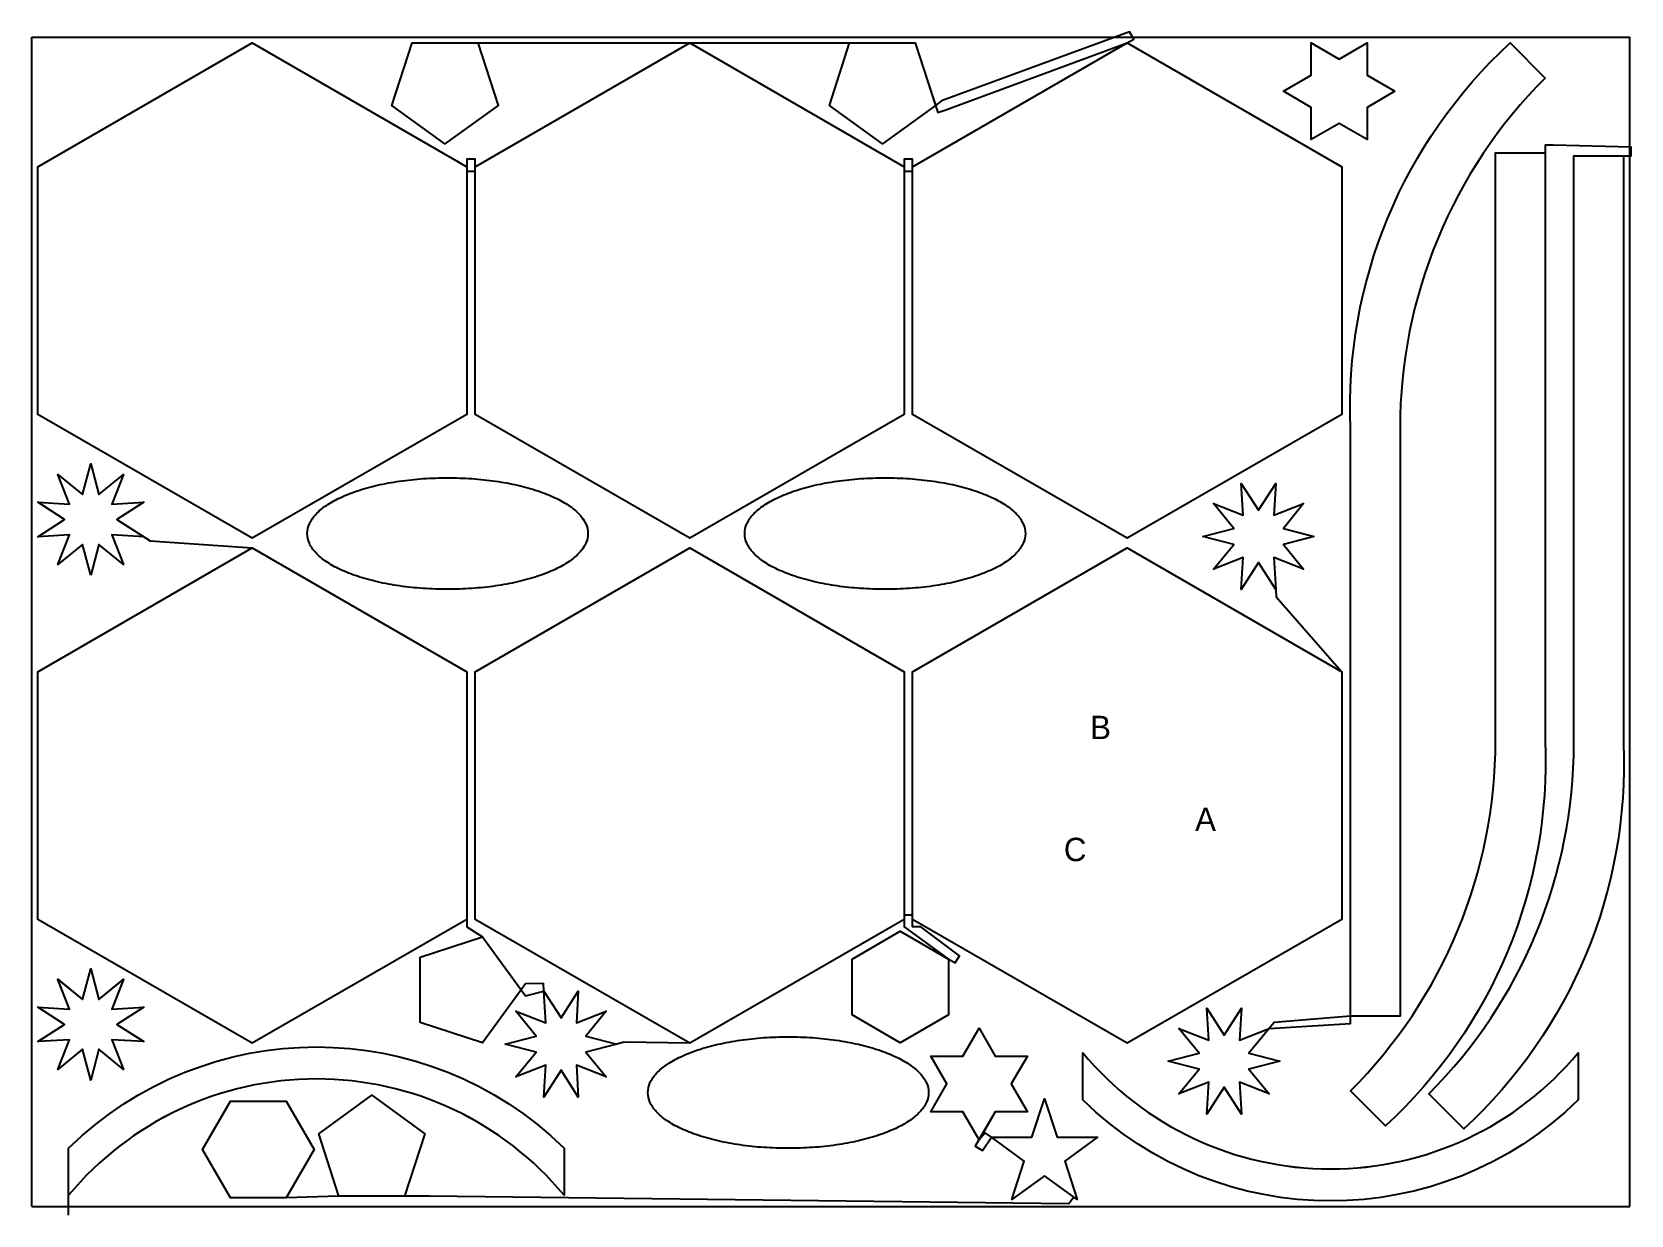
# Model space of a CAD drawing. Extents: x 0 to 2802, y -15 to 2059.
import ezdxf

# ---------------------------------------------------------------- set-up
doc = ezdxf.new("R2010")
doc.units = 0
doc.header["$LTSCALE"] = 41
doc.styles.get("Standard").update_dxf_attribs({"font": 'txt', "height": 1})

msp = doc.modelspace()

# ---------------------------------------------------------------- linework, layer by layer
at = {"layer": 'BORDER_D0_T132.1_RK1_A0_W0_EM1'}
for points in [[(10, 1388.85), (10, 1822.95), (385.94, 2040), (761.88, 1822.95), (761.88, 1815.6), (776.58, 1815.6), (776.58, 1822.95), (1152.53, 2040), (1528.47, 1822.95), (1528.47, 1815.6), (1543.17, 1815.6), (1543.17, 1822.95), (1919.11, 2040), (1930.57, 2046.61), (1923.22, 2059.34), (1593.95, 1938.5), (1583.25, 1930.72), (1490.29, 1863.19), (1397.34, 1930.72), (1432.84, 2040)], [(781.14, 2040), (816.64, 1930.72), (723.69, 1863.19), (630.73, 1930.72), (666.24, 2040), (1547.74, 2040), (1587.34, 1918.14), (1601.32, 1922.68), (1919.11, 2040), (2295.05, 1822.95), (2295.05, 1388.85), (1919.11, 1171.8), (1543.17, 1388.85), (1543.17, 1836.18), (1528.47, 1836.18), (1528.47, 1388.85), (1152.53, 1171.8), (776.58, 1388.85), (776.58, 1836.18), (761.88, 1836.18), (761.88, 1388.85), (385.94, 1171.8), (10, 1388.85)], [(102.96, 1106.88), (88.8, 1161.06), (45.51, 1125.55), (65.9, 1177.7), (10, 1174.42), (57.16, 1204.62), (10, 1234.82), (65.9, 1231.54), (45.51, 1283.69), (88.8, 1248.18), (102.96, 1302.36), (117.11, 1248.18), (160.41, 1283.69), (140.01, 1231.54), (195.91, 1234.82), (148.76, 1204.62), (207.05, 1167.28), (385.94, 1154.83), (761.88, 937.78), (761.88, 490.45), (789.66, 472.96), (864.98, 369.3), (896.98, 377.96), (927.18, 330.8), (957.39, 377.96), (954.1, 322.05), (1006.26, 342.45), (970.74, 299.15), (1024.92, 285)], [(2179.58, 1082.04), (2149.38, 1129.2), (2119.18, 1082.04), (2122.46, 1137.95), (2070.3, 1117.55), (2105.82, 1160.85), (2051.64, 1175), (2105.82, 1189.15), (2070.3, 1232.45), (2122.46, 1212.05), (2119.18, 1267.96), (2149.38, 1220.8), (2179.58, 1267.96), (2176.3, 1212.05), (2228.45, 1232.45), (2192.94, 1189.15), (2247.12, 1175)], [(195.91, 1174.42), (140.01, 1177.7), (160.41, 1125.55), (117.11, 1161.06), (102.96, 1106.88)], [(761.88, 503.68), (385.94, 286.63), (10, 503.68), (10, 937.78), (385.94, 1154.83)], [(2247.12, 1175), (2192.94, 1160.85), (2228.45, 1117.55), (2176.3, 1137.95), (2179.58, 1082.04), (2180.36, 1068.84), (2295.05, 937.78), (2295.05, 503.68), (1919.11, 286.63), (1543.17, 503.68), (1543.17, 511.03), (1528.47, 511.03), (1528.47, 503.68), (1152.53, 286.63), (1037.72, 288.34), (1024.92, 285), (970.74, 270.85), (1006.26, 227.55), (954.1, 247.95), (957.39, 192.04), (927.18, 239.2), (896.98, 192.04), (900.26, 247.95), (848.11, 227.55), (883.62, 270.85), (829.44, 285), (883.62, 299.15), (848.11, 342.45), (900.26, 322.05), (896.98, 377.96), (896.2, 391.16), (864.98, 390.7), (857.2, 380), (789.66, 287.04), (680.39, 322.55), (680.39, 437.45), (789.66, 472.96)], [(1152.53, 286.63), (776.58, 503.68), (776.58, 937.78), (1152.53, 1154.83), (1528.47, 937.78), (1528.47, 490.45), (1606.3, 433.87), (1606.3, 336.13), (1521.65, 287.26), (1437.01, 336.13), (1437.01, 433.87), (1521.65, 482.74), (1617.76, 427.26), (1625.1, 439.99), (1557.87, 490.45), (1543.17, 490.45), (1543.17, 937.78), (1919.11, 1154.83), (2295.05, 937.78)], [(160.41, 240.37), (117.11, 275.88), (102.96, 221.7), (88.8, 275.88), (45.51, 240.37), (65.9, 292.52), (10, 289.24), (57.16, 319.44), (10, 349.64), (65.9, 346.36), (45.51, 398.51), (88.8, 363), (102.96, 417.18), (117.11, 363), (160.41, 398.51), (140.01, 346.36), (195.91, 349.64), (148.76, 319.44), (195.91, 289.24)], [(1831.72, 12.31), (1774.27, 54.05), (1716.82, 12.31), (1738.76, 79.84), (1681.31, 121.58), (1670.61, 129.36), (1659.68, 117.31), (1631.46, 166.18), (1575.03, 166.18), (1603.25, 215.05), (1575.03, 263.92), (1631.46, 263.92), (1659.68, 312.79), (1687.89, 263.92), (1744.32, 263.92), (1716.11, 215.05), (1744.32, 166.18)], [(2397.33, 334.1), (2310.51, 334.1), (2176.51, 322.68), (2168.12, 312.45), (2132.6, 269.15), (2186.78, 255), (2132.6, 240.85), (2168.12, 197.55)], [(195.91, 289.24), (140.01, 292.52), (160.41, 240.37)], [(1744.32, 166.18), (1687.89, 166.18), (1653.06, 105.85), (1665.79, 98.5), (1681.31, 121.58), (1752.33, 121.58), (1774.27, 189.12), (1796.21, 121.58), (1867.23, 121.58), (1809.78, 79.84), (1831.72, 12.31), (1825.77, 16.63), (1817.13, 4.74), (696.88, 18.37), (537.88, 18.37), (445.48, 15.35), (347.74, 15.35), (298.87, 100)], [(298.87, 100), (347.74, 184.65), (445.48, 184.65), (494.35, 100), (445.48, 15.35)], [(537.88, 18.37), (502.38, 127.65), (595.33, 195.18), (688.29, 127.65), (652.78, 18.37)]]:
    msp.add_lwpolyline(points, dxfattribs=at)
for points in [[(2168.12, 197.55), (2115.96, 217.95), (2119.25, 162.04), (2089.04, 209.2), (2058.84, 162.04), (2062.12, 217.95), (2009.97, 197.55), (2045.49, 240.85), (1991.3, 255), (2045.49, 269.15), (2009.97, 312.45), (2062.12, 292.05), (2058.84, 347.96), (2089.04, 300.8), (2119.25, 347.96), (2115.96, 292.05), (2168.12, 312.45), (2310.51, 320.87), (2310.51, 1364.7, -0.220731), (2590.23, 2040), (2651.62, 1978.61, 0.198913), (2397.33, 1364.7), (2397.33, 334.1)], [(2702.05, 1842.44), (2802.1, 1842.44), (2802.1, 1857.14), (2666.28, 1860.82), (2651.58, 1860.82), (2651.58, 816.99, -0.220731), (2371.86, 141.69), (2310.47, 203.08, 0.198912), (2564.76, 816.99), (2564.76, 1847.59), (2651.58, 1847.59)], [(2788.87, 1842.44), (2788.87, 811.84, -0.220731), (2509.15, 136.54), (2447.76, 197.93, 0.198912), (2702.05, 811.84), (2702.05, 1842.44)], [(64.27, -14.7), (64.27, 20.11), (64.27, 102.71, -0.408152), (932.47, 102.71), (932.47, 20.11, 0.469338), (64.27, 20.11)]]:
    msp.add_lwpolyline(points, format="xyb", dxfattribs=at)
msp.add_lwpolyline([(2388.35, 1955.35), (2339.48, 1927.14), (2339.48, 1870.71), (2290.61, 1898.93), (2241.74, 1870.71), (2241.74, 1927.14), (2192.87, 1955.35), (2241.74, 1983.57), (2241.74, 2040), (2290.61, 2011.79), (2339.48, 2040), (2339.48, 1983.57), (2388.35, 1955.35)], close=True, dxfattribs=at)
for points in [[(959.37, 1146.57, -0.056346), (941.25, 1131.13, -0.039879), (916.66, 1117.17, -0.02994), (886.35, 1105.13, -0.023968), (851.23, 1095.35, -0.020393), (812.38, 1088.15, -0.01836), (770.97, 1083.74, -0.017435), (728.26, 1082.26, -0.017435), (685.56, 1083.74, -0.01836), (644.15, 1088.15, -0.020393), (605.29, 1095.35, -0.023968), (570.18, 1105.13, -0.02994), (539.86, 1117.17, -0.039878), (515.27, 1131.13, -0.056346), (497.16, 1146.57, -0.081332), (486.06, 1163.03, -0.106579), (482.32, 1180, -0.106579), (486.06, 1196.97, -0.081332), (497.16, 1213.43, -0.056346), (515.27, 1228.87, -0.039878), (539.86, 1242.83, -0.02994), (570.18, 1254.87, -0.023968), (605.29, 1264.65, -0.020393), (644.15, 1271.85, -0.01836), (685.56, 1276.26, -0.017435), (728.26, 1277.74, -0.017435), (770.97, 1276.26, -0.01836), (812.38, 1271.85, -0.020393), (851.23, 1264.65, -0.023968), (886.35, 1254.87, -0.02994), (916.66, 1242.83, -0.039878), (941.25, 1228.87, -0.056346), (959.37, 1213.43, -0.081333), (970.47, 1196.97, -0.106579), (974.2, 1180, -0.106579), (970.47, 1163.03, -0.081333), (959.37, 1146.57)], [(1248.89, 1180, -0.106579), (1252.62, 1196.97, -0.081333), (1263.72, 1213.43, -0.056347), (1281.84, 1228.87, -0.039878), (1306.43, 1242.83, -0.02994), (1336.74, 1254.87, -0.023968), (1371.86, 1264.65, -0.020393), (1410.71, 1271.85, -0.01836), (1452.12, 1276.26, -0.017435), (1494.83, 1277.74, -0.017435), (1537.53, 1276.26, -0.01836), (1578.94, 1271.85, -0.020393), (1617.8, 1264.65, -0.023968), (1652.91, 1254.87, -0.02994), (1683.23, 1242.83, -0.039878), (1707.82, 1228.87, -0.056346), (1725.93, 1213.43, -0.081333), (1737.03, 1196.97, -0.106579), (1740.77, 1180, -0.106579), (1737.03, 1163.03, -0.081333), (1725.93, 1146.57, -0.056346), (1707.82, 1131.13, -0.039878), (1683.23, 1117.17, -0.02994), (1652.91, 1105.13, -0.023968), (1617.8, 1095.35, -0.020393), (1578.94, 1088.15, -0.01836), (1537.53, 1083.74, -0.017435), (1494.83, 1082.26, -0.017435), (1452.12, 1083.74, -0.01836), (1410.71, 1088.15, -0.020393), (1371.86, 1095.35, -0.023968), (1336.74, 1105.13, -0.02994), (1306.43, 1117.17, -0.039878), (1281.84, 1131.13, -0.056347), (1263.72, 1146.57, -0.081333), (1252.62, 1163.03, -0.106579), (1248.89, 1180)], [(1367.9, 296.26, -0.01836), (1409.31, 291.85, -0.020393), (1448.17, 284.64, -0.023968), (1483.28, 274.87, -0.029939), (1513.6, 262.83, -0.039879), (1538.19, 248.87, -0.056346), (1556.3, 233.43, -0.081333), (1567.4, 216.97, -0.106579), (1571.14, 200, -0.106579), (1567.4, 183.03, -0.081333), (1556.3, 166.57, -0.056346), (1538.19, 151.13, -0.039878), (1513.6, 137.17, -0.02994), (1483.28, 125.13, -0.023968), (1448.17, 115.36, -0.020393), (1409.31, 108.15, -0.01836), (1367.9, 103.75, -0.017435), (1325.19, 102.26, -0.017435), (1282.49, 103.75, -0.01836), (1241.08, 108.15, -0.020393), (1202.22, 115.36, -0.023968), (1167.11, 125.13, -0.02994), (1136.79, 137.17, -0.039878), (1112.2, 151.13, -0.056346), (1094.09, 166.57, -0.081333), (1082.99, 183.03, -0.106579), (1079.26, 200, -0.106579), (1082.99, 216.97, -0.081333), (1094.09, 233.43, -0.056346), (1112.2, 248.87, -0.039878), (1136.79, 262.83, -0.02994), (1167.11, 274.87, -0.023968), (1202.22, 284.64, -0.020393), (1241.08, 291.85, -0.01836), (1282.49, 296.26, -0.017435), (1325.19, 297.74, -0.017435), (1367.9, 296.26)], [(2709.69, 269.78), (2709.69, 187.18, -0.408153), (1841.49, 187.18), (1841.49, 269.78, 0.469338), (2709.69, 269.78)]]:
    msp.add_lwpolyline(points, format="xyb", close=True, dxfattribs=at)
at = {"layer": 'BORDER_D0_T132_RK1_A0_W0_EM1_RI1_ID0001'}
for points in [[(102.97, 1106.89), (88.81, 1161.06), (45.52, 1125.56), (65.91, 1177.7), (10.01, 1174.42), (57.17, 1204.63), (10.01, 1234.82), (65.91, 1231.55), (45.52, 1283.69), (88.81, 1248.18), (102.97, 1302.37), (117.12, 1248.18), (160.42, 1283.69), (140.02, 1231.55), (195.92, 1234.82), (148.77, 1204.63), (195.92, 1174.42), (140.02, 1177.7), (160.42, 1125.56), (117.12, 1161.06), (102.97, 1106.89)], [(2247.12, 1175), (2192.94, 1160.84), (2228.45, 1117.55), (2176.3, 1137.94), (2179.58, 1082.04), (2149.38, 1129.2), (2119.18, 1082.04), (2122.46, 1137.94), (2070.31, 1117.55), (2105.82, 1160.84), (2051.64, 1175), (2105.82, 1189.15), (2070.31, 1232.45), (2122.46, 1212.05), (2119.18, 1267.95), (2149.38, 1220.8), (2179.58, 1267.95), (2176.3, 1212.05), (2228.45, 1232.45), (2192.94, 1189.15), (2247.12, 1175)], [(102.97, 221.7), (88.81, 275.87), (45.52, 240.37), (65.91, 292.51), (10.01, 289.23), (57.17, 319.44), (10.01, 349.63), (65.91, 346.36), (45.52, 398.5), (88.81, 362.99), (102.97, 417.18), (117.12, 362.99), (160.42, 398.5), (140.02, 346.36), (195.92, 349.63), (148.77, 319.44), (195.92, 289.23), (140.02, 292.51), (160.42, 240.37), (117.12, 275.87), (102.97, 221.7)], [(1024.92, 285.01), (970.74, 270.85), (1006.25, 227.56), (954.1, 247.95), (957.38, 192.05), (927.18, 239.21), (896.98, 192.05), (900.26, 247.95), (848.11, 227.56), (883.62, 270.85), (829.44, 285.01), (883.62, 299.16), (848.11, 342.46), (900.26, 322.06), (896.98, 377.96), (927.18, 330.81), (957.38, 377.96), (954.1, 322.06), (1006.25, 342.46), (970.74, 299.16), (1024.92, 285.01)], [(2186.78, 255.01), (2132.6, 240.85), (2168.11, 197.56), (2115.96, 217.95), (2119.24, 162.05), (2089.04, 209.21), (2058.84, 162.05), (2062.12, 217.95), (2009.97, 197.56), (2045.48, 240.85), (1991.3, 255.01), (2045.48, 269.16), (2009.97, 312.46), (2062.12, 292.06), (2058.84, 347.96), (2089.04, 300.81), (2119.24, 347.96), (2115.96, 292.06), (2168.11, 312.46), (2132.6, 269.16), (2186.78, 255.01)]]:
    msp.add_lwpolyline(points, close=True, dxfattribs=at)
at = {"layer": 'BORDER_D0_T132_RK1_A0_W0_EM1_RI1_ID0007'}
msp.add_lwpolyline([(1774.26, 189.12), (1796.21, 121.59), (1867.22, 121.59), (1809.77, 79.85), (1831.71, 12.31), (1774.26, 54.05), (1716.81, 12.31), (1738.76, 79.85), (1681.31, 121.59), (1752.32, 121.59), (1774.26, 189.12)], close=True, dxfattribs=at)
at = {"layer": 'BORDER_D0_T132_RK1_A0_W0_EM1_RI1_ID0011'}
for points in [[(2388.35, 1955.35), (2339.48, 1927.14), (2339.48, 1870.71), (2290.61, 1898.93), (2241.74, 1870.71), (2241.74, 1927.14), (2192.87, 1955.35), (2241.74, 1983.57), (2241.74, 2040), (2290.61, 2011.79), (2339.48, 2040), (2339.48, 1983.57), (2388.35, 1955.35)], [(1659.68, 117.31), (1631.47, 166.18), (1575.04, 166.18), (1603.26, 215.05), (1575.04, 263.92), (1631.47, 263.92), (1659.68, 312.79), (1687.9, 263.92), (1744.32, 263.92), (1716.12, 215.05), (1744.32, 166.18), (1687.9, 166.18), (1659.68, 117.31)]]:
    msp.add_lwpolyline(points, close=True, dxfattribs=at)
at = {"layer": 'BORDER_D0_T132_RK1_A0_W0_EM1_RI1_ID0014'}
for points in [[(64.27, 61.4), (64.27, 102.71, -0.408153), (932.47, 102.71), (932.47, 20.1, 0.469338), (64.27, 20.1), (64.27, 61.4)], [(2709.69, 228.49), (2709.69, 187.18, -0.408153), (1841.49, 187.18), (1841.49, 269.79, 0.469337), (2709.69, 269.79), (2709.69, 228.49)]]:
    msp.add_lwpolyline(points, format="xyb", close=True, dxfattribs=at)
at = {"layer": 'BORDER_D0_T132_RK1_A0_W0_EM1_RI1_ID0018'}
for points in [[(974.2, 1180, -0.106572), (970.46, 1163.03, -0.08133), (959.37, 1146.57, -0.056348), (941.25, 1131.13, -0.039882), (916.66, 1117.17, -0.029934), (886.35, 1105.13, -0.02397), (851.23, 1095.36, -0.020392), (812.38, 1088.15, -0.01836), (770.97, 1083.75, -0.017437), (728.26, 1082.26, -0.017437), (685.55, 1083.75, -0.01836), (644.14, 1088.15, -0.020392), (605.29, 1095.36, -0.02397), (570.17, 1105.13, -0.029934), (539.86, 1117.17, -0.039882), (515.27, 1131.13, -0.056348), (497.15, 1146.57, -0.08133), (486.06, 1163.03, -0.106572), (482.32, 1180, -0.106572), (486.06, 1196.97, -0.081329), (497.15, 1213.43, -0.056349), (515.27, 1228.87, -0.039882), (539.86, 1242.83, -0.029934), (570.17, 1254.87, -0.02397), (605.29, 1264.64, -0.020392), (644.14, 1271.85, -0.01836), (685.55, 1276.25, -0.017437), (728.26, 1277.74, -0.017437), (770.97, 1276.25, -0.01836), (812.38, 1271.85, -0.020392), (851.23, 1264.64, -0.02397), (886.35, 1254.87, -0.029934), (916.66, 1242.83, -0.039882), (941.25, 1228.87, -0.056349), (959.37, 1213.43, -0.081329), (970.46, 1196.97, -0.106572), (974.2, 1180)], [(1740.77, 1180, -0.106572), (1737.03, 1163.03, -0.08133), (1725.94, 1146.57, -0.056348), (1707.82, 1131.13, -0.039882), (1683.23, 1117.17, -0.029934), (1652.92, 1105.13, -0.02397), (1617.8, 1095.36, -0.020392), (1578.95, 1088.15, -0.01836), (1537.54, 1083.75, -0.017437), (1494.83, 1082.26, -0.017437), (1452.12, 1083.75, -0.01836), (1410.71, 1088.15, -0.020392), (1371.86, 1095.36, -0.02397), (1336.74, 1105.13, -0.029934), (1306.43, 1117.17, -0.039882), (1281.84, 1131.13, -0.056348), (1263.72, 1146.57, -0.081329), (1252.63, 1163.03, -0.106572), (1248.89, 1180, -0.106572), (1252.63, 1196.97, -0.081329), (1263.72, 1213.43, -0.056349), (1281.84, 1228.87, -0.039882), (1306.43, 1242.83, -0.029934), (1336.74, 1254.87, -0.02397), (1371.86, 1264.64, -0.020392), (1410.71, 1271.85, -0.01836), (1452.12, 1276.25, -0.017437), (1494.83, 1277.74, -0.017437), (1537.54, 1276.25, -0.01836), (1578.95, 1271.85, -0.020392), (1617.8, 1264.64, -0.02397), (1652.92, 1254.87, -0.029934), (1683.23, 1242.83, -0.039882), (1707.82, 1228.87, -0.056349), (1725.94, 1213.43, -0.081329), (1737.03, 1196.97, -0.106572), (1740.77, 1180)], [(1571.13, 200, -0.106572), (1567.39, 183.03, -0.081329), (1556.3, 166.57, -0.056349), (1538.18, 151.13, -0.039882), (1513.59, 137.17, -0.029934), (1483.28, 125.13, -0.02397), (1448.16, 115.36, -0.020392), (1409.31, 108.15, -0.01836), (1367.9, 103.75, -0.017436), (1325.19, 102.26, -0.017436), (1282.48, 103.75, -0.01836), (1241.07, 108.15, -0.020392), (1202.22, 115.36, -0.02397), (1167.1, 125.13, -0.029934), (1136.79, 137.17, -0.039882), (1112.2, 151.13, -0.056349), (1094.08, 166.57, -0.081329), (1082.99, 183.03, -0.106572), (1079.25, 200, -0.106572), (1082.99, 216.97, -0.081329), (1094.08, 233.43, -0.056349), (1112.2, 248.87, -0.039882), (1136.79, 262.83, -0.029934), (1167.1, 274.87, -0.02397), (1202.22, 284.64, -0.020392), (1241.07, 291.85, -0.01836), (1282.48, 296.25, -0.017437), (1325.19, 297.74, -0.017437), (1367.9, 296.25, -0.01836), (1409.31, 291.85, -0.020392), (1448.16, 284.64, -0.02397), (1483.28, 274.87, -0.029934), (1513.59, 262.83, -0.039882), (1538.18, 248.87, -0.056349), (1556.3, 233.43, -0.081329), (1567.39, 216.97, -0.106572), (1571.13, 200)]]:
    msp.add_lwpolyline(points, format="xyb", close=True, dxfattribs=at)
at = {"layer": 'BORDER_D0_T132_RK1_A0_W0_EM1_RI1_ID0023'}
for points in [[(1521.65, 287.25), (1437.01, 336.12), (1437.01, 433.86), (1521.65, 482.73), (1606.29, 433.86), (1606.29, 336.12), (1521.65, 287.25)], [(494.35, 99.99), (445.48, 15.35), (347.74, 15.35), (298.87, 99.99), (347.74, 184.64), (445.48, 184.64), (494.35, 99.99)]]:
    msp.add_lwpolyline(points, close=True, dxfattribs=at)
at = {"layer": 'BORDER_D0_T132_RK1_A0_W0_EM1_RI1_ID0024'}
for points in [[(385.94, 1171.8), (10, 1388.85), (10, 1822.95), (385.94, 2040), (761.88, 1822.95), (761.88, 1388.85), (385.94, 1171.8)], [(1152.53, 1171.8), (776.59, 1388.85), (776.59, 1822.95), (1152.53, 2040), (1528.47, 1822.95), (1528.47, 1388.85), (1152.53, 1171.8)], [(1919.11, 1171.8), (1543.17, 1388.85), (1543.17, 1822.95), (1919.11, 2040), (2295.05, 1822.95), (2295.05, 1388.85), (1919.11, 1171.8)], [(385.94, 286.63), (10, 503.68), (10, 937.78), (385.94, 1154.83), (761.88, 937.78), (761.88, 503.68), (385.94, 286.63)], [(1152.53, 286.63), (776.59, 503.68), (776.59, 937.78), (1152.53, 1154.83), (1528.47, 937.78), (1528.47, 503.68), (1152.53, 286.63)], [(1919.11, 286.63), (1543.17, 503.68), (1543.17, 937.78), (1919.11, 1154.83), (2295.05, 937.78), (2295.05, 503.68), (1919.11, 286.63)]]:
    msp.add_lwpolyline(points, close=True, dxfattribs=at)
at = {"layer": 'BORDER_D0_T132_RK1_A0_W0_EM1_RI1_ID0025'}
for points in [[(723.69, 1863.19), (630.73, 1930.72), (666.24, 2040), (781.14, 2040), (816.64, 1930.72), (723.69, 1863.19)], [(1490.3, 1863.19), (1397.34, 1930.72), (1432.85, 2040), (1547.75, 2040), (1583.25, 1930.72), (1490.3, 1863.19)], [(857.2, 380.01), (789.67, 287.05), (680.39, 322.56), (680.39, 437.46), (789.67, 472.96), (857.2, 380.01)], [(595.33, 195.18), (688.29, 127.65), (652.78, 18.37), (537.88, 18.37), (502.38, 127.65), (595.33, 195.18)]]:
    msp.add_lwpolyline(points, close=True, dxfattribs=at)
at = {"layer": 'BORDER_D0_T132_RK1_A0_W0_EM1_RI1_ID0029'}
for points in [[(2397.33, 1364.7), (2397.33, 334.1), (2310.51, 334.1), (2310.51, 1364.7, -0.22073), (2590.23, 2040), (2651.62, 1978.61, 0.198912), (2397.33, 1364.7)], [(2564.76, 816.99), (2564.76, 1847.59), (2651.58, 1847.59), (2651.58, 816.99, -0.22073), (2371.86, 141.69), (2310.47, 203.08, 0.198912), (2564.76, 816.99)], [(2702.05, 811.84), (2702.05, 1842.44), (2788.87, 1842.44), (2788.87, 811.84, -0.22073), (2509.15, 136.54), (2447.76, 197.93, 0.198912), (2702.05, 811.84)]]:
    msp.add_lwpolyline(points, format="xyb", close=True, dxfattribs=at)
at = {"layer": 'FRAME_Z18', "linetype": 'CONTINUOUS'}
for p, q in [((0, 2050), (2800, 2050)), ((0, 0), (0, 2050)), ((2800, 0), (2800, 2050)), ((0, 0), (2800, 0))]:
    msp.add_line(p, q, dxfattribs=at)

# ---------------------------------------------------------------- texts
at = {"layer": 'TEXT'}
for s, p in [('B', (1854.2, 819.64, 18)), ('A', (2038.2, 658.64, 18)), ('C', (1808.2, 605.64, 18))]:
    msp.add_text(s, height=41, dxfattribs=at).set_placement(p)

doc.saveas('drawing.dxf')
